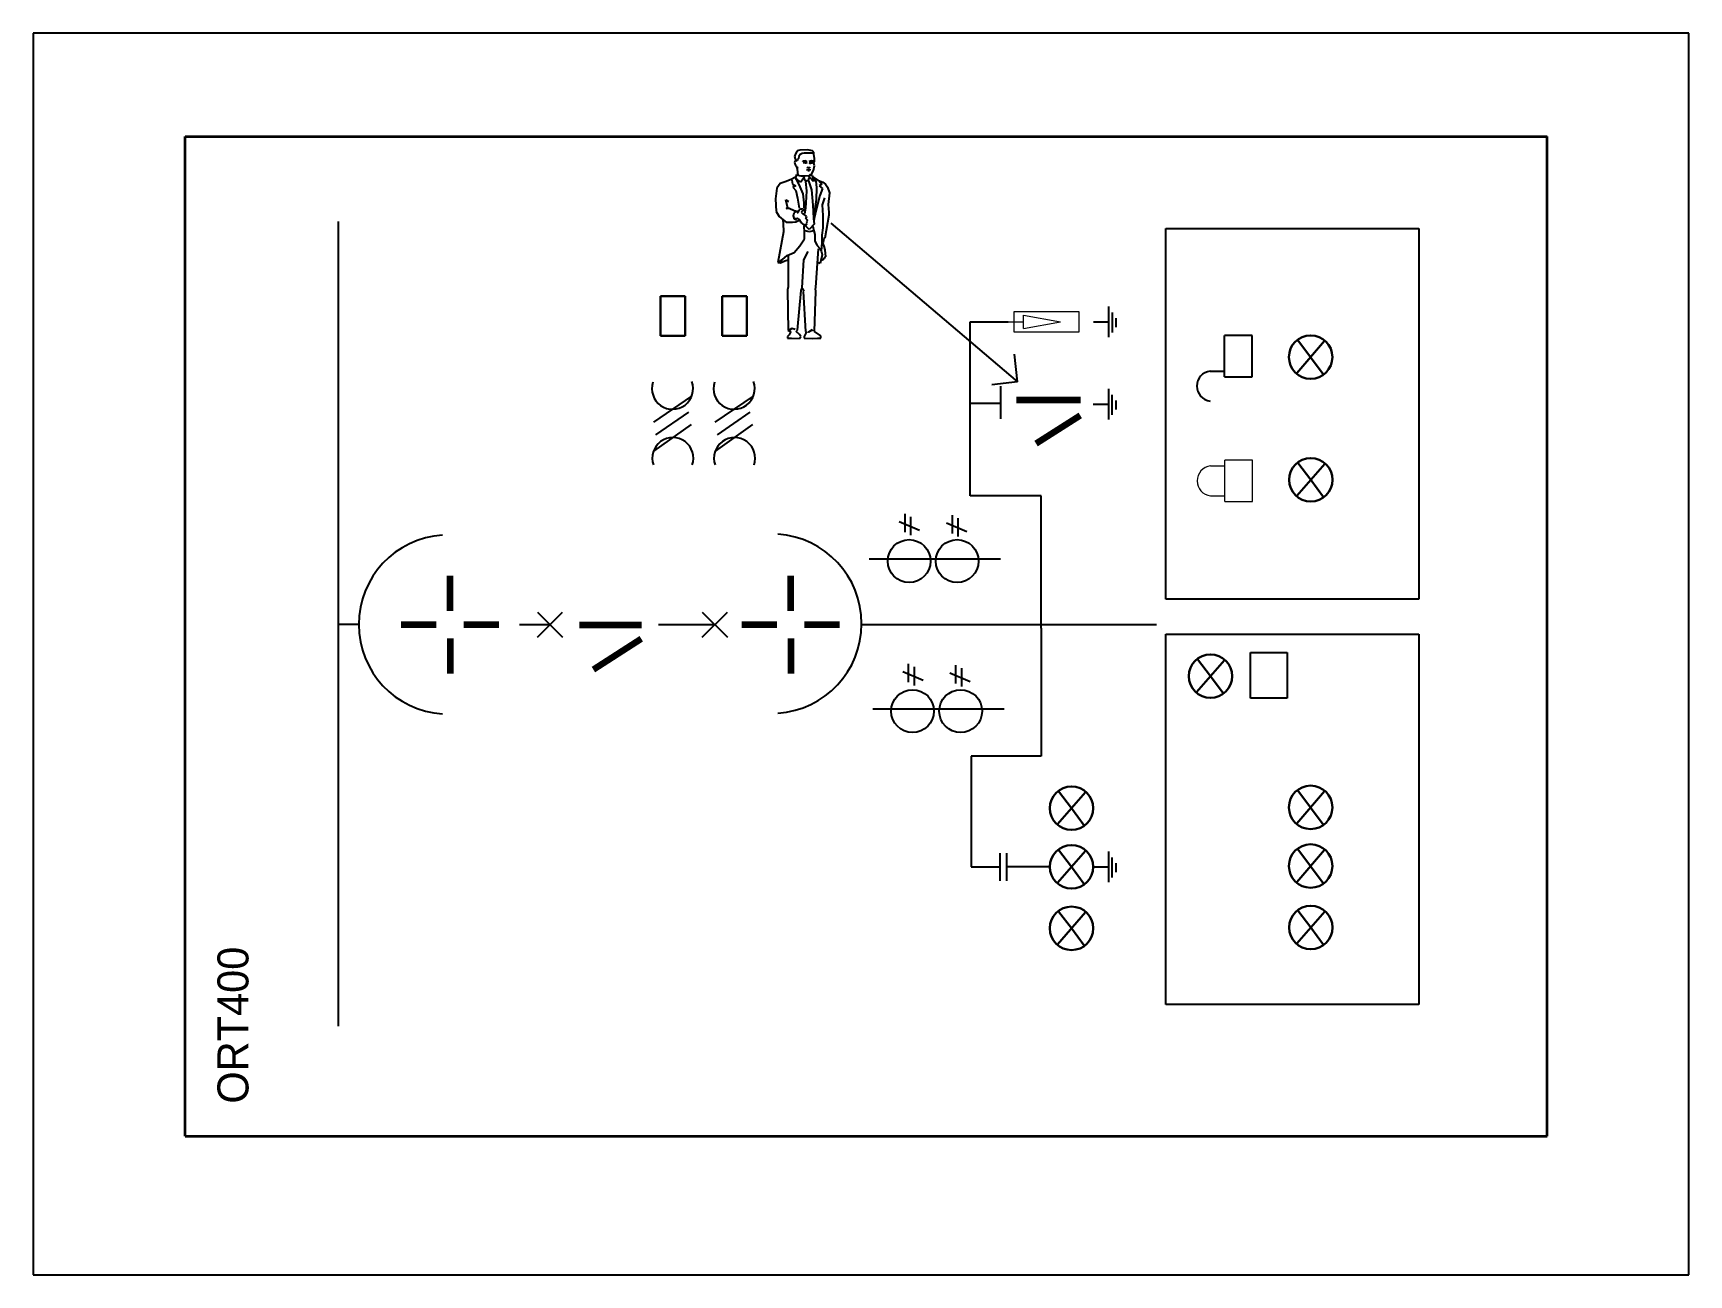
# Model space of a CAD drawing. Header units: millimetres. Extents: x 0 to 1600, y 0 to 1200.
import ezdxf

# ---------------------------------------------------------------- set-up
doc = ezdxf.new("R2010")
doc.units = ezdxf.units.MM
doc.layers.add('6-家具-143', color=143, linetype='Continuous')
doc.layers.add('TOPOVERLAY', color=2, linetype='Continuous')

msp = doc.modelspace()

# ---------------------------------------------------------------- linework, layer by layer
for p, q in [((1600, 1200), (0, 1200)), ((0, 1200), (0, 0)), ((1600, 0), (1600, 1200)), ((771, 1016.3), (951.1, 863)), ((951.1, 863), (948.3, 889.7)), ((951.1, 863), (926.5, 860.2)), ((0, 0), (1600, 0))]:
    msp.add_line(p, q)
at = {"color": 5, "lineweight": 35}
for p, q in [((146.9, 134.2), (146.9, 1100.2)), ((146.9, 1100.2), (1462.9, 1100.2)), ((1462.9, 134.2), (1462.9, 1100.2)), ((146.9, 134.2), (1462.9, 134.2))]:
    msp.add_line(p, q, dxfattribs=at)
at = {"color": 56}
for p, q in [((295, 240.3), (295, 1017.9)), ((1039.5, 906.1), (1039.5, 935.8)), ((1042.9, 910.6), (1042.9, 929.9)), ((905.6, 752.8), (905.6, 921)), ((905.6, 921), (942.3, 921)), ((1024.6, 921.1), (1039.4, 921.1)), ((1046.6, 916), (1046.6, 924.6)), ((935, 827.3), (935, 858.8)), ((1039.4, 826.5), (1039.4, 856.1)), ((1042.7, 831), (1042.7, 850.3)), ((935, 842.1), (905.6, 842.1)), ((1024.5, 841.5), (1039.3, 841.5)), ((1046.5, 836.4), (1046.5, 844.9)), ((974, 752.8), (905.6, 752.8)), ((974, 625.1), (974, 752.8)), ((487.3, 616.3), (511.5, 640.4)), ((487.3, 640.4), (511.5, 616.3)), ((646.6, 640.5), (670.9, 616.3)), ((646.6, 616.3), (670.9, 640.5)), ((314.7, 628.4), (295, 628.4)), ((470.1, 628.4), (499.4, 628.4)), ((604.2, 628.4), (658.8, 628.4)), ((800.6, 628.4), (1085.7, 628.4)), ((974, 625.1), (974, 501.2)), ((974, 501.2), (906.5, 501.2)), ((906.5, 501.2), (906.5, 394.2)), ((934.5, 380.9), (934.5, 407.5)), ((940.8, 380.9), (940.8, 407.5)), ((1039.4, 379.4), (1039.4, 409)), ((1042.7, 383.9), (1042.7, 403.2)), ((906.5, 394.2), (934.5, 394.2)), ((982.4, 394.3), (940.8, 394.3)), ((1024.5, 394.3), (1039.3, 394.3)), ((1046.5, 389.2), (1046.5, 397.8))]:
    msp.add_line(p, q, dxfattribs=at)
at = {"color": 252}
for p, q in [((1094.6, 653.1), (1094.6, 1011.1)), ((1094.6, 1011.1), (1339.2, 1011.1)), ((1339.2, 1011.1), (1339.2, 653.1)), ((636.2, 849.3), (599.4, 824.1)), ((695.7, 849.3), (658.9, 824.1)), ((601.7, 811.7), (633.5, 833.6)), ((661.2, 811.7), (693, 833.6)), ((599.8, 796), (636.1, 821.9)), ((659.3, 796), (695.6, 821.9)), ((837, 728.1), (856.6, 719.7)), ((842.7, 717.7), (842.7, 735.5)), ((848.3, 714.8), (848.3, 732.5)), ((882.6, 726.9), (902.2, 718.4)), ((888.3, 716.4), (888.3, 734.2)), ((893.9, 713.5), (893.9, 731.3)), ((808, 692.1), (934.9, 692.1)), ((1339.2, 653.1), (1094.6, 653.1)), ((1094.6, 261.3), (1094.6, 619.2)), ((1094.6, 619.2), (1339.2, 619.2)), ((1339.2, 619.2), (1339.2, 261.3)), ((1176.4, 557.2), (1176.4, 601.3)), ((1176.4, 601.3), (1211.7, 601.3)), ((1211.7, 601.3), (1211.7, 557.2)), ((840.4, 583.1), (860, 574.7)), ((846, 572.7), (846, 590.4)), ((851.7, 569.7), (851.7, 587.5)), ((886, 581.9), (905.6, 573.4)), ((891.6, 571.4), (891.6, 589.2)), ((897.3, 568.5), (897.3, 586.3)), ((811.4, 547.1), (938.3, 547.1)), ((1211.7, 557.2), (1176.4, 557.2)), ((1339.2, 261.3), (1094.6, 261.3))]:
    msp.add_line(p, q, dxfattribs=at)
at = {"color": 250, "lineweight": 30}
for p, q in [((665.9, 907.5), (665.9, 945.8)), ((665.9, 945.8), (689.7, 945.8)), ((689.7, 945.8), (689.7, 907.5)), ((689.7, 907.5), (665.9, 907.5)), ((1234.6, 768.4), (1222, 784.7)), ((1221.1, 752.8), (1248.1, 783.9)), ((1234.6, 768.4), (1246.8, 751.7)), ((1124.2, 563), (1151.2, 594.2)), ((1137.7, 578.6), (1125.1, 594.9)), ((1137.7, 578.6), (1149.9, 562)), ((990, 435.4), (1017, 466.6)), ((1003.5, 451), (990.9, 467.4)), ((1221, 436.2), (1248, 467.3)), ((1234.5, 451.8), (1222, 468.1)), ((1003.5, 451), (1015.6, 434.4)), ((1234.5, 451.8), (1246.7, 435.1)), ((990, 378.8), (1017, 409.9)), ((1003.5, 394.3), (990.9, 410.7)), ((1221, 379.5), (1248, 410.7)), ((1234.5, 395.1), (1222, 411.4)), ((1003.5, 394.3), (1015.6, 377.7)), ((1234.5, 395.1), (1246.7, 378.5)), ((1234.6, 335.7), (1222, 352)), ((990, 319.4), (1017, 350.5)), ((1003.5, 334.9), (991, 351.3)), ((1221.1, 320.1), (1248.1, 351.3)), ((1003.5, 334.9), (1015.7, 318.3)), ((1234.6, 335.7), (1246.8, 319.1))]:
    msp.add_line(p, q, dxfattribs=at)
at = {"color": 56, "lineweight": 20}
for p, q in [((1010.8, 930.6), (947.7, 930.6)), ((947.7, 930.6), (947.7, 911.4)), ((1010.8, 911.4), (1010.8, 930.6)), ((942.3, 921), (957.1, 921)), ((957.1, 914.6), (957.1, 927.3)), ((957.1, 927.3), (992.8, 921)), ((957.1, 914.6), (992.8, 921)), ((947.7, 911.4), (1010.8, 911.4))]:
    msp.add_line(p, q, dxfattribs=at)
at = {"color": 88}
for p, q in [((1151.2, 867.7), (1151.2, 907.9)), ((1177.9, 907.9), (1151.2, 907.9)), ((1177.9, 867.7), (1177.9, 907.9)), ((1137.4, 873.4), (1151.2, 873.4)), ((1151.2, 867.7), (1177.9, 867.7))]:
    msp.add_line(p, q, dxfattribs=at)
at = {"color": 1, "lineweight": 30}
for p, q in [((1221, 871.3), (1248, 902.5)), ((1234.5, 886.9), (1222, 903.2)), ((1234.5, 886.9), (1246.7, 870.3)), ((950.3, 845.6), (1012, 845.6))]:
    msp.add_line(p, q, dxfattribs=at)
at = {"color": 1, "lineweight": 100}
msp.add_line((950.3, 845.6), (1012, 845.6), dxfattribs=at)
at = {"color": 3, "lineweight": 30}
msp.add_line((969.3, 803.5), (1011.7, 830.5), dxfattribs=at)
at = {"color": 250, "lineweight": 100}
for p, q in [((969.3, 803.5), (1011.7, 830.5)), ((355.7, 628.4), (389.6, 628.4)), ((369.4, 628.4), (389.6, 628.4)), ((416.2, 628.4), (439.3, 628.4)), ((416.2, 628.4), (450.1, 628.4)), ((527.9, 628.3), (588, 628.3)), ((527.9, 628.3), (588, 628.3)), ((684.9, 628.4), (718.8, 628.4)), ((698.6, 628.4), (718.8, 628.4)), ((745.4, 628.4), (779.3, 628.4)), ((745.4, 628.4), (768.5, 628.4))]:
    msp.add_line(p, q, dxfattribs=at)
at = {"color": 18, "lineweight": 0}
for p, q in [((1151.5, 747.3), (1151.5, 787.4)), ((1178.2, 787.4), (1151.5, 787.4)), ((1178.2, 747.3), (1178.2, 787.4)), ((1137.7, 781.7), (1151.5, 781.7)), ((1137.7, 753), (1151.5, 753)), ((1151.5, 747.3), (1178.2, 747.3))]:
    msp.add_line(p, q, dxfattribs=at)
at = {"color": 1, "lineweight": 30}
msp.add_circle((1234.5, 886.9), 21, dxfattribs=at)
at = {"color": 250, "lineweight": 30}
for centre in [(1234.6, 768.4), (1137.7, 578.6), (1003.5, 451), (1234.5, 451.8), (1234.5, 395.1), (1003.5, 394.3), (1003.5, 334.9), (1234.6, 335.7)]:
    msp.add_circle(centre, 21, dxfattribs=at)
at = {"color": 252}
for centre in [(846.5, 689.8), (892.9, 689.8), (849.8, 544.8), (896.3, 544.8)]:
    msp.add_circle(centre, 20.7, dxfattribs=at)
at = {"color": 88}
msp.add_arc((1139, 858.9), 14.5, 96.3558, 263.6442, dxfattribs=at)
at = {"color": 252}
for centre, start, end in [((617.9, 856.4), 162.0487, 20.1121), ((677.4, 856.4), 162.0487, 20.1121), ((618.2, 789.2), 340.9683, 199.0317), ((677.8, 789.2), 340.9683, 199.0317)]:
    msp.add_arc(centre, 19.9, start, end, dxfattribs=at)
at = {"color": 18, "lineweight": 0}
msp.add_arc((1139.3, 767.3), 14.5, 96.3558, 263.6442, dxfattribs=at)
at = {"color": 56}
for centre, start, end in [((401.3, 628.5), 93.7682, 266.2318), ((714, 629.3), 273.7682, 86.2318)]:
    msp.add_arc(centre, 86.6, start, end, dxfattribs=at)
at = {"layer": '6-家具-143', "color": 143}
for p, q in [((736.7, 1083.5), (735.9, 1080.7)), ((735.9, 1080.7), (736.3, 1078.4)), ((736.3, 1076.3), (735.9, 1075.4)), ((735.9, 1075.4), (736.2, 1073.6)), ((736.2, 1073.6), (736.8, 1072.3)), ((736.3, 1078.4), (736.9, 1077.1)), ((736.9, 1077), (736.3, 1076.3)), ((738.2, 1086.1), (736.7, 1083.5)), ((736.8, 1072.3), (737.8, 1071.2)), ((737.8, 1076.7), (736.9, 1077)), ((738.3, 1076), (737.8, 1076.7)), ((741, 1086.9), (738.2, 1086.1)), ((738.6, 1077), (738.3, 1076.8)), ((739.7, 1078.8), (738.6, 1077.8)), ((738.6, 1077.8), (738.6, 1077)), ((740, 1080.7), (739.7, 1078.8)), ((741.1, 1082.8), (740, 1080.7)), ((748.2, 1087.3), (741, 1086.9)), ((743.1, 1083.6), (741.1, 1082.8)), ((745.2, 1084), (743.1, 1083.6)), ((743.9, 1076.3), (743.4, 1075.6)), ((746.8, 1076.6), (743.9, 1076.3)), ((744.2, 1075.4), (745.5, 1075.5)), ((746.1, 1074.2), (744.2, 1074.8)), ((749.6, 1084.1), (745.2, 1084)), ((745.5, 1075.5), (747.1, 1075.3)), ((746.6, 1074.9), (745.7, 1074.6)), ((747.3, 1074.3), (746.1, 1074.2)), ((747.1, 1074.5), (746.6, 1074.9)), ((748, 1075.7), (746.8, 1076.6)), ((747.1, 1075.3), (747.8, 1074.8)), ((747.8, 1074.8), (747.3, 1074.3)), ((753.1, 1086.4), (748.2, 1087.3)), ((753.5, 1083.9), (749.6, 1084.1)), ((752.2, 1076.6), (750, 1075.8)), ((751.5, 1075.4), (750, 1074.8)), ((750, 1074.8), (750.4, 1074.3)), ((750.4, 1074.3), (751.4, 1074.4)), ((751.9, 1075.2), (751.4, 1074.5)), ((751.4, 1074.4), (753.2, 1074.8)), ((753.7, 1075.3), (751.5, 1075.4)), ((752.5, 1075), (751.9, 1075.2)), ((754.3, 1076.1), (752.2, 1076.6)), ((754.4, 1085.1), (753.1, 1086.4)), ((754.1, 1083.2), (753.5, 1083.9)), ((754.3, 1083), (754.4, 1085.1)), ((755, 1078.7), (754.3, 1083)), ((754.4, 1074.6), (755, 1075.9)), ((755.2, 1071.7), (754.4, 1074.6)), ((755, 1075.9), (755, 1078.7)), ((726.6, 1056.4), (721.8, 1054.8)), ((732.5, 1058.5), (726.6, 1056.4)), ((736.6, 1060.7), (732.5, 1058.5)), ((733.2, 1057.8), (733.9, 1053.9)), ((736.8, 1059.3), (737.3, 1061.2)), ((738.6, 1058.1), (736.8, 1059.3)), ((737.1, 1059.6), (741, 1051.6)), ((737.3, 1061.2), (737.6, 1063.3)), ((737.4, 1071.4), (738.4, 1069)), ((737.6, 1063.3), (738.5, 1063.2)), ((737.8, 1071.2), (738.4, 1070.3)), ((738.4, 1070.3), (739, 1070.1)), ((738.4, 1069), (738.7, 1065.3)), ((739, 1063.2), (738.6, 1062.7)), ((738.6, 1062.7), (741.7, 1062.2)), ((741.8, 1056), (738.6, 1058.1)), ((738.7, 1065.3), (738.9, 1063.2)), ((739, 1070.1), (739.2, 1070.6)), ((741.7, 1062.2), (745.3, 1062.2)), ((745.7, 1061.9), (741.8, 1056)), ((746.2, 1057.5), (745.1, 1060.2)), ((748.9, 1062), (745.7, 1061.9)), ((747.9, 1056.9), (746.2, 1057.5)), ((746.5, 1056.6), (747.3, 1047.7)), ((749.2, 1067.9), (747.2, 1067.6)), ((748.6, 1069.8), (747.6, 1070.2)), ((748.5, 1057.4), (747.9, 1056.9)), ((750, 1060.5), (748.5, 1057.4)), ((750.7, 1069.7), (748.6, 1069.8)), ((750.3, 1066.9), (748.6, 1066.8)), ((750.5, 1060.5), (748.9, 1062)), ((750, 1068), (749.2, 1067.9)), ((749.4, 1057.3), (752.1, 1048.4)), ((752, 1062.4), (749.9, 1062.1)), ((751.6, 1067.5), (750, 1068)), ((750.3, 1062.5), (751, 1063.5)), ((754.2, 1056.7), (750.5, 1060.5)), ((751, 1070.2), (750.7, 1069.7)), ((751, 1063.5), (751.9, 1063.7)), ((751.3, 1063), (752.1, 1063)), ((751.9, 1063.7), (752.9, 1064.9)), ((751.9, 1062.7), (752, 1062.4)), ((752.1, 1063), (752.8, 1062.6)), ((752.8, 1062.6), (754.2, 1056.7)), ((752.9, 1064.9), (754.2, 1067.3)), ((753.3, 1061), (758.3, 1058)), ((754.2, 1067.3), (755.2, 1071.7)), ((754.2, 1059.8), (756.5, 1057.1)), ((756.5, 1057.1), (757.1, 1050.5)), ((758.3, 1058), (763.1, 1056)), ((759.2, 1057.6), (762.2, 1054.1)), ((718.8, 1050.3), (717.5, 1039.8)), ((721.8, 1054.8), (718.8, 1050.3)), ((733.9, 1053.9), (736.9, 1052.3)), ((736.9, 1052.3), (734.1, 1051.2)), ((734.1, 1051.2), (736.9, 1047.8)), ((736.9, 1047.8), (738.7, 1040.5)), ((738.7, 1040.5), (740.3, 1030.7)), ((741, 1051.6), (743.9, 1044.8)), ((743.9, 1044.8), (744.6, 1035.9)), ((747.3, 1047.7), (746.7, 1036)), ((752.1, 1048.4), (753.3, 1033.6)), ((757.1, 1050.5), (756.7, 1039.3)), ((760.3, 1043), (756.9, 1030.4)), ((762.2, 1054.1), (759.7, 1052.3)), ((759.7, 1052.3), (762.8, 1050)), ((762.8, 1050), (760.3, 1043)), ((762.8, 1034.1), (765.1, 1040.9)), ((763.1, 1056), (765.6, 1054.1)), ((765.6, 1054.1), (767.6, 1051.2)), ((767.6, 1051.2), (769.5, 1045.5)), ((769.5, 1045.5), (768.3, 1034.5)), ((717.5, 1039.8), (717.9, 1027.7)), ((717.9, 1027.7), (720.9, 1022.9)), ((727.5, 1038.9), (730, 1037.3)), ((729.3, 1030.9), (727.5, 1038.9)), ((727.7, 1030.4), (729.3, 1030.9)), ((730.5, 1030.4), (727.7, 1030.4)), ((735.3, 1028.2), (730.5, 1030.4)), ((734.8, 1023.4), (735.5, 1026.3)), ((738.9, 1027.7), (735.3, 1028.2)), ((735.5, 1026.3), (737.5, 1027.5)), ((737.5, 1027.5), (738.9, 1027.7)), ((738.4, 1026.5), (739.3, 1026.6)), ((739.3, 1026.6), (740.2, 1028.8)), ((740.2, 1028.8), (741.5, 1030.2)), ((741.5, 1030.2), (742.7, 1030.2)), ((743.2, 1028), (742.3, 1026.9)), ((742.3, 1026.9), (743.9, 1025.2)), ((742.7, 1030.2), (744.5, 1030.6)), ((744.6, 1028.7), (743.2, 1028)), ((743.9, 1025.2), (747.1, 1023.2)), ((744.5, 1030.6), (745, 1029.7)), ((744.6, 1035.9), (744.8, 1031.1)), ((745, 1029.7), (744.6, 1028.7)), ((746.5, 1030.8), (745.4, 1025.4)), ((746.7, 1036), (746.5, 1030.8)), ((753.3, 1033.6), (754, 1020.7)), ((756.7, 1039.3), (754.4, 1023.4)), ((756.9, 1030.4), (754.9, 1020.7)), ((763.3, 1023.6), (762.8, 1034.1)), ((768.8, 1024.1), (764.9, 1002)), ((768.3, 1034.5), (769, 1026.6)), ((769, 1026.6), (768.8, 1024.1)), ((725.2, 1008.1), (719.7, 978.3)), ((720.9, 1022.9), (724.8, 1019.5)), ((724.5, 1019.1), (724.8, 1016.1)), ((724.8, 1019.5), (727.7, 1017.2)), ((724.8, 1016.1), (725.2, 1008.1)), ((727.7, 1017.2), (733.7, 1017.2)), ((733.7, 1017.2), (737.1, 1017.5)), ((735.7, 1020.2), (734.8, 1023.4)), ((737.8, 1019.1), (735.7, 1020.2)), ((738.4, 1021), (736.3, 1020.5)), ((737.1, 1017.5), (739.6, 1018.8)), ((740.5, 1019.6), (738.4, 1021)), ((742.2, 1017), (740.5, 1019.6)), ((745, 1014.7), (742.2, 1017)), ((746.7, 1014.2), (745, 1014.7)), ((745.5, 1007.2), (745.1, 1013.8)), ((750.3, 1008.1), (745.7, 1008.8)), ((747.4, 1021.8), (746.1, 1021.6)), ((746.1, 1021.6), (748, 1019.6)), ((749.8, 1010.2), (746.2, 1014)), ((747.4, 1015.1), (746.7, 1014.2)), ((747.1, 1023.2), (747.4, 1021.8)), ((747.9, 1017.3), (747.1, 1016.5)), ((747.1, 1016.5), (747.4, 1015.1)), ((747.9, 1018.8), (747.2, 1018.3)), ((747.2, 1018.3), (747.9, 1017.3)), ((748, 1019.6), (747.9, 1018.8)), ((754.9, 1015.4), (749.8, 1010.2)), ((754, 1009), (750.3, 1008.1)), ((753.3, 1013.6), (754.4, 1008.8)), ((754, 1020.7), (754.9, 1015.4)), ((754.9, 1020.7), (754.4, 1018.4)), ((754.4, 1008.8), (755.3, 1005.4)), ((762.6, 1004.9), (763.3, 1011.8)), ((763.3, 1017.5), (763.3, 1023.6)), ((763.3, 1011.8), (763.3, 1017.5)), ((735.5, 988.1), (741, 994.5)), ((741, 994.5), (745.3, 1001.1)), ((745.3, 1001.1), (745.5, 1007.2)), ((755.3, 1005.4), (755.3, 999)), ((755.3, 999), (757.6, 994.7)), ((757.6, 994.7), (760.1, 991.9)), ((761.7, 989), (762.6, 997.9)), ((762.8, 997.6), (762.2, 997.6)), ((762.6, 997.9), (762.6, 1004.9)), ((762.7, 997.3), (764.1, 994.1)), ((763.5, 997.6), (762.8, 997.6)), ((764, 1001.5), (763.5, 997.6)), ((764.9, 1002), (764, 1001.5)), ((764.1, 994.1), (764.9, 990.6)), ((719.7, 978.3), (722.3, 978)), ((720.7, 979), (724.1, 981.2)), ((722.3, 978), (726.4, 980.1)), ((724.1, 981.2), (728.6, 985.1)), ((726.4, 980.1), (729.6, 980.8)), ((728.6, 985.1), (735.5, 988.1)), ((729.7, 985.8), (729.7, 954.9)), ((743.1, 953.8), (744.7, 981)), ((744.7, 981), (748.9, 989)), ((756.4, 954.3), (758.8, 991.6)), ((760.6, 977.4), (758.1, 978.3)), ((760.1, 991.9), (761.9, 988.5)), ((761.2, 980.3), (760.6, 977.4)), ((762.4, 985.6), (761.2, 980.3)), ((763.3, 981), (761.6, 980.4)), ((761.9, 988.5), (762.4, 985.6)), ((763.6, 982), (763.3, 981)), ((764.5, 982.1), (763.6, 982)), ((765, 983.6), (764.5, 982.1)), ((764.9, 990.6), (765.8, 983.8)), ((765.8, 983.8), (765, 983.6)), ((729.7, 954.9), (728.9, 952)), ((728.9, 952), (729.5, 912.5)), ((738.5, 913.1), (742.3, 951.2)), ((742.3, 951.2), (743.1, 953.8)), ((743.6, 953.3), (744.7, 950.6)), ((744.7, 950.6), (744.1, 950.4)), ((744.1, 950.4), (746.3, 911.5)), ((755.1, 911.5), (756.4, 950.6)), ((755.9, 953), (756.4, 954.3)), ((756.4, 950.6), (755.9, 953)), ((729.5, 912.5), (732.1, 911.7)), ((733.2, 914.7), (730.5, 913.1)), ((736.4, 913.6), (733.2, 914.7)), ((737.5, 911.7), (738.5, 913.1)), ((752.9, 913.3), (749.2, 910.9)), ((753.5, 912), (752.9, 913.3)), ((730.5, 908.5), (728.9, 906.9)), ((728.9, 906.9), (728.9, 905.3)), ((728.9, 905.3), (732.9, 905.1)), ((732.1, 911.7), (730.5, 908.5)), ((732.9, 905.1), (740.7, 904.8)), ((740.7, 908.8), (737.5, 911.7)), ((741.7, 906.9), (740.7, 908.8)), ((740.7, 904.8), (741.7, 906.9)), ((747.3, 911.2), (745.2, 906.9)), ((745.2, 906.9), (745.2, 905.3)), ((745.2, 905.3), (752.9, 904.8)), ((746.3, 911.5), (747.3, 911.2)), ((749.2, 910.9), (748.7, 910.9)), ((752.9, 904.8), (758, 905.1)), ((761.2, 907.5), (755.1, 911.5)), ((758, 905.1), (761.2, 905.1)), ((761.2, 905.1), (761.2, 907.5))]:
    msp.add_line(p, q, dxfattribs=at)
at = {"layer": 'TOPOVERLAY', "color": 3, "linetype": 'Continuous', "lineweight": 30}
for p, q in [((606.3, 907.5), (606.3, 945.8)), ((606.3, 945.8), (630.2, 945.8)), ((630.2, 945.8), (630.2, 907.5)), ((630.2, 907.5), (606.3, 907.5))]:
    msp.add_line(p, q, dxfattribs=at)
at = {"layer": 'TOPOVERLAY', "color": 250, "linetype": 'Continuous', "lineweight": 100}
for p, q in [((402.9, 641.7), (402.9, 675.6)), ((732.1, 641.7), (732.1, 675.6)), ((402.9, 615.1), (402.9, 581.2)), ((541.4, 585.1), (587.6, 614.5)), ((541.4, 585.1), (587.6, 614.5)), ((732.1, 615.1), (732.1, 581.2))]:
    msp.add_line(p, q, dxfattribs=at)

# ---------------------------------------------------------------- texts
at = {"insert": (178.1, 165.5), "char_height": 30, "width": 3011.936, "attachment_point": 1, "rotation": 90}
msp.add_mtext('ORT400', dxfattribs=at)

doc.saveas('drawing.dxf')
